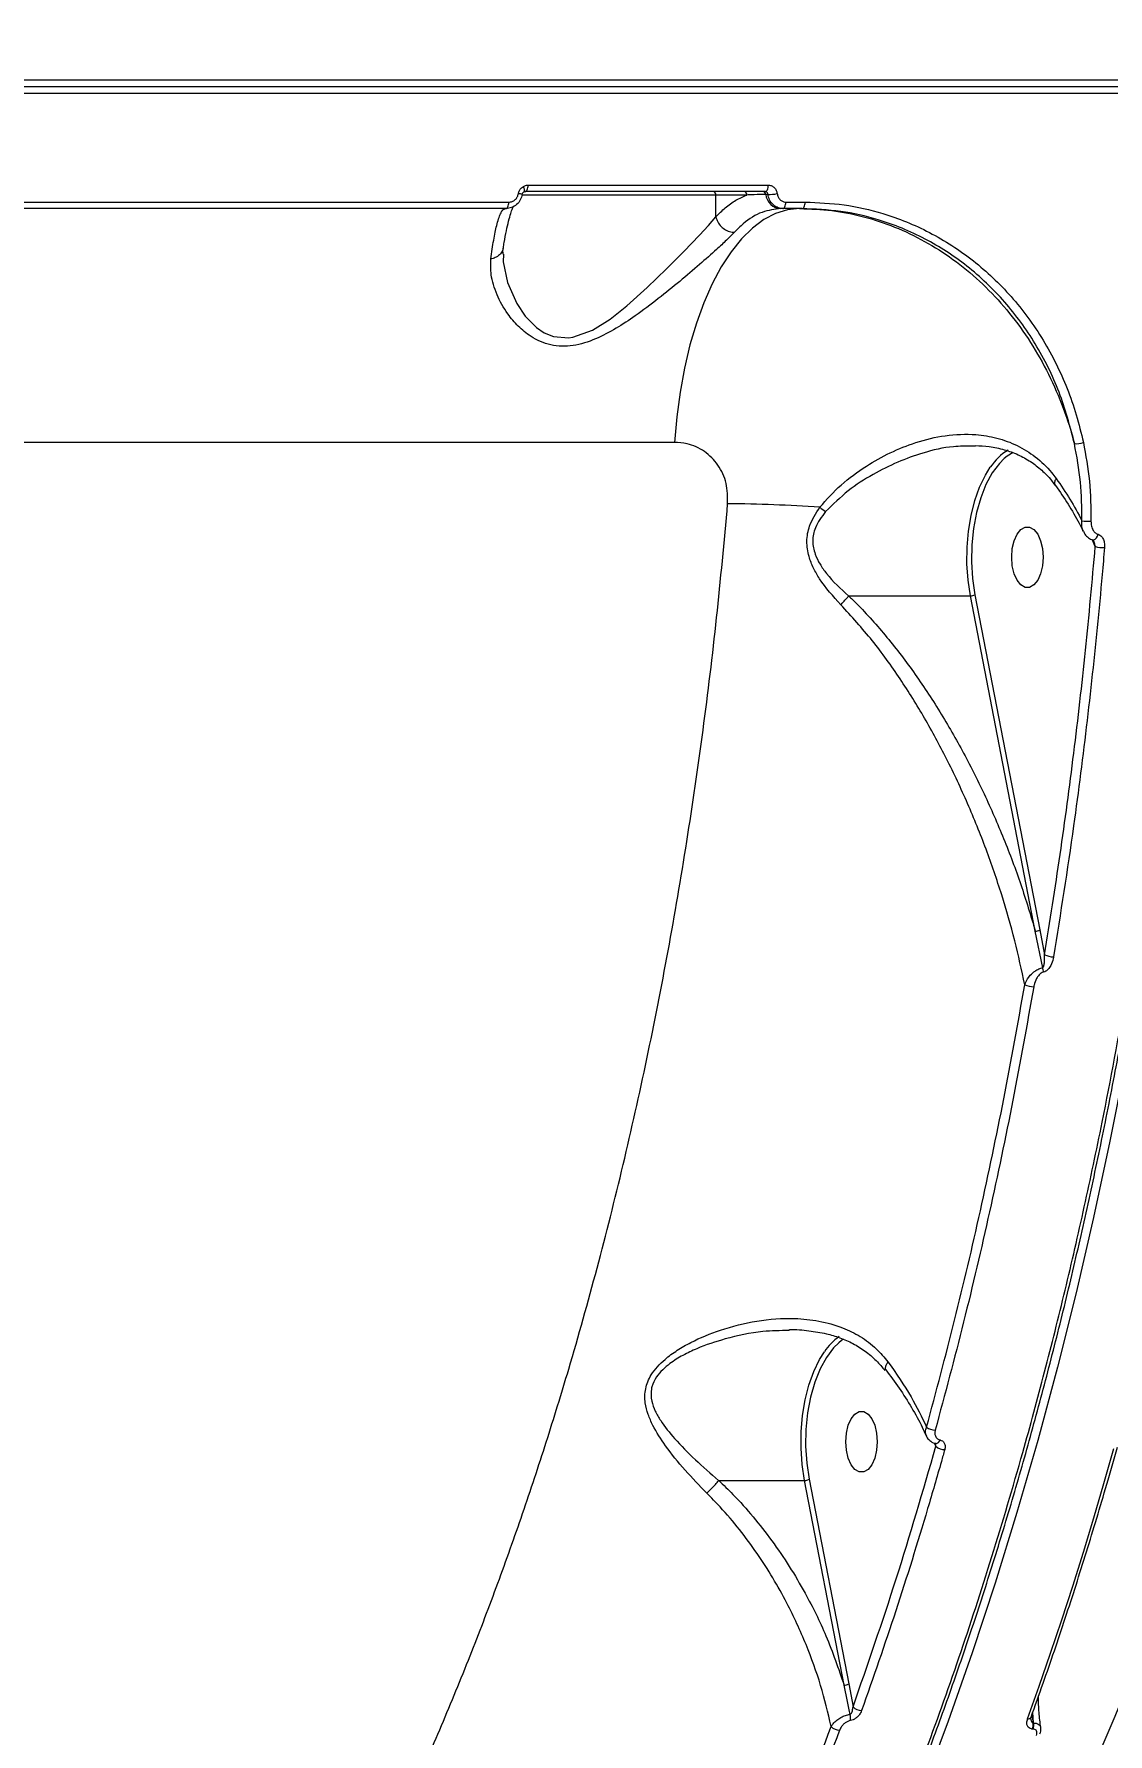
# Model space of a CAD drawing. Header units: millimetres. Extents: x -4688 to 6829, y -6350 to 4771.
# Drawn here: x 1402.5 to 1560.9, y 44.7 to 295.6 of the extents above; entities that cross this region are included whole.
import ezdxf

# ---------------------------------------------------------------- set-up
doc = ezdxf.new("R2010")
doc.units = ezdxf.units.MM
for name, color, linetype in [('DIKOM_ОБЪЕКТ', 7, 'Continuous'), ('DIKOM_РАЗМЕР_ЗОНА', 7, 'Continuous'), ('DIKOM_РАЗМЕР_ОБЪЕКТА', 7, 'Continuous')]:
    doc.layers.add(name, color=color, linetype=linetype)
doc.styles.add('style1', font='arial.ttf', dxfattribs={"width": 0.8})
doc.dimstyles.new('1-50', dxfattribs={"dimtxt": 300, "dimasz": 200, "dimexe": 100, "dimexo": 0, "dimgap": 100, "dimtad": 1, "dimtxsty": 'style1', "dimcen": 200, "dimclrd": 7, "dimclre": 7, "dimclrt": 7, "dimadec": 1, "dimazin": 2, "dimtfac": 1, "dimtmove": 0, "dimatfit": 2, "dimfxl": 0, "dimlwd": 25, "dimlwe": 18, "dimarcsym": 0})

# ---------------------------------------------------------------- blocks, each defined once
blk = doc.blocks.new('*D9')
at = {"layer": 'Defpoints', "color": 0, "transparency": 16777216}
for p in [(2285.35, 2926.08), (233.68, -3329.73), (5655.58, -3329.73)]:
    blk.add_point(p, dxfattribs=at)
at = {"layer": 'DIKOM_РАЗМЕР_ОБЪЕКТА', "color": 7, "lineweight": 18, "transparency": 16777216}
for p, q in [((2285.35, 2926.08), (5755.58, 2926.08)), ((233.68, -3329.73), (5755.58, -3329.73))]:
    blk.add_line(p, q, dxfattribs=at)
at = {"layer": 'DIKOM_РАЗМЕР_ОБЪЕКТА', "color": 7, "lineweight": 25, "transparency": 16777216}
blk.add_line((5655.58, 2726.08), (5655.58, -3129.73), dxfattribs=at)
at = {"layer": 'DIKOM_РАЗМЕР_ОБЪЕКТА', "color": 7, "transparency": 16777216}
for points in [[(5622.24, 2726.08), (5688.91, 2726.08), (5655.58, 2926.08)], [(5622.24, -3129.73), (5688.91, -3129.73), (5655.58, -3329.73)]]:
    blk.add_solid(points, dxfattribs=at)
at = {"layer": 'DIKOM_РАЗМЕР_ОБЪЕКТА', "color": 7, "transparency": 16777216, "insert": (5402.4, -130.27), "char_height": 300, "attachment_point": 5, "rotation": 90, "style": 'style1'}
blk.add_mtext('6250', dxfattribs=at)
blk = doc.blocks.new('*D10')
at = {"layer": 'Defpoints', "color": 0, "transparency": 16777216}
for p in [(2960.09, 4770.95), (741.18, -5330.34), (6729.08, -5330.34)]:
    blk.add_point(p, dxfattribs=at)
at = {"layer": 'DIKOM_РАЗМЕР_ЗОНА', "color": 7, "lineweight": 18, "transparency": 16777216}
for p, q in [((2960.09, 4770.95), (6829.08, 4770.95)), ((741.18, -5330.34), (6829.08, -5330.34))]:
    blk.add_line(p, q, dxfattribs=at)
at = {"layer": 'DIKOM_РАЗМЕР_ЗОНА', "color": 7, "lineweight": 25, "transparency": 16777216}
blk.add_line((6729.08, 4570.95), (6729.08, -5130.34), dxfattribs=at)
at = {"layer": 'DIKOM_РАЗМЕР_ЗОНА', "color": 7, "transparency": 16777216}
for points in [[(6695.74, 4570.95), (6762.41, 4570.95), (6729.08, 4770.95)], [(6695.74, -5130.34), (6762.41, -5130.34), (6729.08, -5330.34)]]:
    blk.add_solid(points, dxfattribs=at)
at = {"layer": 'DIKOM_РАЗМЕР_ЗОНА', "color": 7, "transparency": 16777216, "insert": (6475.9, -93.77), "char_height": 300, "attachment_point": 5, "rotation": 90, "style": 'style1'}
blk.add_mtext('10100', dxfattribs=at)
blk = doc.blocks.new('*D11')
at = {"layer": 'Defpoints', "color": 0, "transparency": 16777216}
for p in [(3703.08, 2652.76), (-3188.42, -47.63), (-3188.42, -4921.77)]:
    blk.add_point(p, dxfattribs=at)
at = {"layer": 'DIKOM_РАЗМЕР_ОБЪЕКТА', "color": 7, "lineweight": 18, "transparency": 16777216}
for p, q in [((3703.08, 2652.76), (3703.08, -5021.77)), ((-3188.42, -47.63), (-3188.42, -5021.77))]:
    blk.add_line(p, q, dxfattribs=at)
at = {"layer": 'DIKOM_РАЗМЕР_ОБЪЕКТА', "color": 7, "lineweight": 25, "transparency": 16777216}
blk.add_line((3503.08, -4921.77), (-2988.42, -4921.77), dxfattribs=at)
at = {"layer": 'DIKOM_РАЗМЕР_ОБЪЕКТА', "color": 7, "transparency": 16777216}
for points in [[(-2988.42, -4888.44), (-2988.42, -4955.11), (-3188.42, -4921.77)], [(3503.08, -4888.44), (3503.08, -4955.11), (3703.08, -4921.77)]]:
    blk.add_solid(points, dxfattribs=at)
at = {"layer": 'DIKOM_РАЗМЕР_ОБЪЕКТА', "color": 7, "transparency": 16777216, "insert": (4.08, -4668.6), "char_height": 300, "attachment_point": 5, "style": 'style1'}
blk.add_mtext('6900', dxfattribs=at)
blk = doc.blocks.new('*D12')
at = {"layer": 'Defpoints', "color": 0, "transparency": 16777216}
for p in [(4937.72, 2926.08), (-4688.42, -671.13), (4937.72, -6249.77)]:
    blk.add_point(p, dxfattribs=at)
at = {"layer": 'DIKOM_РАЗМЕР_ЗОНА', "color": 7, "lineweight": 18, "transparency": 16777216}
for p, q in [((4937.72, 2926.08), (4937.72, -6349.77)), ((-4688.42, -671.13), (-4688.42, -6349.77))]:
    blk.add_line(p, q, dxfattribs=at)
at = {"layer": 'DIKOM_РАЗМЕР_ЗОНА', "color": 7, "lineweight": 25, "transparency": 16777216}
blk.add_line((-4488.42, -6249.77), (4737.72, -6249.77), dxfattribs=at)
at = {"layer": 'DIKOM_РАЗМЕР_ЗОНА', "color": 7, "transparency": 16777216}
for points in [[(-4488.42, -6216.44), (-4488.42, -6283.11), (-4688.42, -6249.77)], [(4737.72, -6216.44), (4737.72, -6283.11), (4937.72, -6249.77)]]:
    blk.add_solid(points, dxfattribs=at)
at = {"layer": 'DIKOM_РАЗМЕР_ЗОНА', "color": 7, "transparency": 16777216, "insert": (124.65, -5996.6), "char_height": 300, "attachment_point": 5, "style": 'style1'}
blk.add_mtext('9650', dxfattribs=at)

msp = doc.modelspace()

# ---------------------------------------------------------------- linework, layer by layer
at = {"layer": 'DIKOM_ОБЪЕКТ', "color": 7, "linetype": 'Continuous', "lineweight": 15}
for p, q in [((967.578, 288.868), (1574.915, 288.868)), ((967.578, 287.865), (1574.401, 287.865)), ((1574.915, 286.863), (967.578, 286.863)), ((1503.117, 271.865), (1474.466, 271.865)), ((1474.539, 271.948), (1474.545, 271.951)), ((1510.39, 272.365), (1474.979, 272.365)), ((1475.411, 273.331), (1510.851, 273.331)), ((1507.688, 271.865), (1503.117, 271.865)), ((1503.117, 268.669), (1503.117, 271.865)), ((1510.789, 271.948), (1510.461, 271.948)), ((1472.138, 269.865), (1370.758, 269.865)), ((1371.104, 270.825), (1472.567, 270.825)), ((1512.975, 269.865), (1512.697, 269.865)), ((1515.808, 269.865), (1512.975, 269.865)), ((1513.439, 270.825), (1516.273, 270.825)), ((1497.005, 235.363), (1018.347, 235.363)), ((1541.394, 234.823), (1540.981, 234.811)), ((1559.077, 219.99), (1558.675, 220.927)), ((1522.703, 212.698), (1540.655, 212.698)), ((1550.222, 163.225), (1540.655, 212.698)), ((1541.325, 212.874), (1550.891, 163.401)), ((1551.311, 157.822), (1550.222, 163.225)), ((1550.891, 163.401), (1551.59, 159.742)), ((1535.566, 87.192), (1535.36, 87.67)), ((1503.531, 82.158), (1516.184, 82.158)), ((1522.027, 51.939), (1516.184, 82.158)), ((1516.854, 82.331), (1522.697, 52.115)), ((1522.697, 52.115), (1523.335, 48.755)), ((1549.979, 46.358), (1549.859, 47.923)), ((1549.696, 47.464), (1549.89, 46.358)), ((1549.912, 45.458), (1549.823, 45.458)), ((1549.89, 46.358), (1549.979, 46.358))]:
    msp.add_line(p, q, dxfattribs=at)
at = {"layer": 'DIKOM_ОБЪЕКТ', "color": 7, "linetype": 'Continuous', "lineweight": 15, "flags": 128}
for points in [[(1576.631, 286.863), (1576.524, 274.675), (1576.236, 262.499), (1575.766, 250.344), (1575.115, 238.221), (1574.282, 226.14), (1573.27, 214.11), (1572.078, 202.143), (1570.707, 190.248), (1569.16, 178.435), (1567.436, 166.714), (1565.538, 155.096), (1563.468, 143.589), (1561.226, 132.204), (1558.815, 120.949), (1556.237, 109.836), (1553.493, 98.872), (1550.587, 88.067), (1547.521, 77.431), (1544.297, 66.972), (1540.918, 56.699), (1537.387, 46.621), (1533.707, 36.746)], [(1474.769, 272.305), (1474.822, 272.341), (1474.859, 272.402), (1474.879, 272.487), (1474.883, 272.592), (1474.868, 272.715), (1474.837, 272.851), (1474.79, 272.998), (1474.728, 273.15)], [(1474.979, 272.365), (1475.061, 272.384), (1475.141, 272.438), (1475.214, 272.527), (1475.279, 272.646), (1475.333, 272.792), (1475.374, 272.959), (1475.4, 273.14), (1475.411, 273.331)], [(1510.39, 272.365), (1510.478, 272.384), (1510.563, 272.438), (1510.641, 272.527), (1510.71, 272.646), (1510.768, 272.792), (1510.811, 272.959), (1510.839, 273.14), (1510.851, 273.331)], [(1471.764, 263.141), (1471.752, 262), (1472.391, 258.959), (1473.755, 255.838), (1475.001, 253.986), (1476.649, 252.316), (1477.805, 251.546), (1479.171, 250.996), (1481.358, 250.811), (1481.999, 250.898), (1484.903, 251.942), (1487.5, 253.561), (1490, 255.526), (1492.983, 258.199), (1495.833, 260.957), (1498.368, 263.519), (1500.706, 265.965), (1502.001, 267.376), (1503.117, 268.662), (1503.117, 268.663), (1503.117, 268.663)], [(1472.138, 269.865), (1472.219, 269.883), (1472.298, 269.937), (1472.371, 270.025), (1472.435, 270.144), (1472.489, 270.289), (1472.53, 270.455), (1472.556, 270.635), (1472.567, 270.825)], [(1515.467, 269.865), (1513.689, 269.683), (1511.928, 269.137), (1510.198, 268.234), (1508.517, 266.98), (1506.899, 265.388), (1505.359, 263.473), (1503.912, 261.25), (1502.57, 258.742), (1501.345, 255.97), (1500.249, 252.96), (1499.292, 249.74), (1498.482, 246.338), (1497.828, 242.786), (1497.334, 239.117), (1497.005, 235.363)], [(1512.975, 269.865), (1513.063, 269.883), (1513.148, 269.937), (1513.227, 270.025), (1513.296, 270.144), (1513.354, 270.289), (1513.398, 270.455), (1513.427, 270.635), (1513.439, 270.825)], [(1515.808, 269.865), (1515.896, 269.883), (1515.982, 269.937), (1516.061, 270.025), (1516.13, 270.144), (1516.188, 270.289), (1516.232, 270.455), (1516.261, 270.635), (1516.273, 270.825)], [(1546.978, 233.888), (1546.092, 233.335), (1545.652, 232.976)], [(1540.655, 212.698), (1540.31, 215.034), (1540.145, 217.443), (1540.164, 219.873), (1540.367, 222.271), (1540.749, 224.585), (1541.302, 226.765), (1542.013, 228.764), (1542.869, 230.538), (1543.585, 231.686)], [(1545.652, 232.976), (1544.937, 232.262), (1543.881, 230.855), (1542.95, 229.148), (1542.166, 227.18), (1541.549, 225.001), (1541.113, 222.663), (1540.87, 220.221), (1540.824, 217.736), (1540.976, 215.267), (1541.325, 212.874)], [(1603.28, 226.018), (1602.218, 214.55), (1600.976, 203.15), (1599.556, 191.83), (1597.959, 180.598), (1596.187, 169.467), (1594.24, 158.445), (1592.121, 147.544), (1589.832, 136.774), (1587.374, 126.144), (1584.751, 115.664), (1581.965, 105.345), (1579.017, 95.196), (1575.912, 85.226), (1572.651, 75.444), (1569.239, 65.86), (1565.677, 56.482), (1561.97, 47.32), (1558.12, 38.382)], [(1551.375, 218.406), (1551.281, 217.138), (1551.007, 215.973), (1550.575, 215.005), (1550.02, 214.313), (1549.387, 213.952), (1548.727, 213.952), (1548.094, 214.313), (1547.539, 215.005), (1547.107, 215.973), (1546.833, 217.138), (1546.739, 218.406), (1546.833, 219.674), (1547.107, 220.839), (1547.539, 221.807), (1548.094, 222.499), (1548.727, 222.86), (1549.387, 222.86), (1550.02, 222.499), (1550.575, 221.807), (1551.007, 220.839), (1551.281, 219.674), (1551.375, 218.406)], [(1521.938, 103.016), (1521.621, 102.793), (1521.227, 102.475)], [(1516.184, 82.158), (1515.839, 84.493), (1515.674, 86.902), (1515.693, 89.332), (1515.896, 91.73), (1516.278, 94.044), (1516.831, 96.224), (1517.542, 98.223), (1518.398, 99.997), (1519.114, 101.145)], [(1521.227, 102.475), (1520.465, 101.721), (1519.409, 100.314), (1518.478, 98.606), (1517.695, 96.638), (1517.078, 94.459), (1516.642, 92.12), (1516.398, 89.678), (1516.353, 87.193), (1516.506, 84.724), (1516.854, 82.331)], [(1526.904, 87.865), (1526.81, 86.597), (1526.536, 85.432), (1526.104, 84.464), (1525.549, 83.772), (1524.916, 83.411), (1524.256, 83.411), (1523.623, 83.772), (1523.068, 84.464), (1522.636, 85.432), (1522.362, 86.597), (1522.268, 87.865), (1522.362, 89.133), (1522.636, 90.298), (1523.068, 91.266), (1523.623, 91.958), (1524.256, 92.319), (1524.916, 92.319), (1525.549, 91.958), (1526.104, 91.266), (1526.536, 90.298), (1526.81, 89.133), (1526.904, 87.865)], [(1549.089, 46.98), (1550.804, 51.808), (1552.485, 56.683), (1554.13, 61.603), (1555.74, 66.566), (1557.313, 71.573), (1558.851, 76.622), (1560.352, 81.713), (1561.817, 86.843)]]:
    msp.add_lwpolyline(points, dxfattribs=at)
at = {"layer": 'DIKOM_ОБЪЕКТ', "color": 7, "linetype": 'Continuous', "lineweight": 15}
for centre, radius, start, end in [((1473.66, 269.346), 2.752, 71.24782, 83.13614), ((1502.639, 271.887), 0.478, 357.34307, 87.06688), ((1507.21, 271.887), 0.478, 357.34107, 87.06784), ((1509.995, 271.896), 0.469, 6.36699, 87.6689), ((1512.792, 272.209), 2.345, 186.36699, 267.6689), ((1510.887, 278.111), 6.163, 269.08894, 281.78271), ((1550.608, 227.048), 8.417, 121.52483, 146.55985), ((1556.258, 238.132), 2.964, 264.93823, 290.78135), ((1502.241, -19.528), 245.853, 86.22184, 89.39267), ((1547.688, 263.481), 47.707, 232.18926, 233.48158), ((1558.019, 228.319), 4.608, 258.52838, 275.21319), ((1558.503, 221.897), 0.98, 288.95789, 354.00953), ((1560.397, 225.28), 5.453, 255.99402, 270.37271), ((1540.669, 214.009), 1.311, 269.39108, 300.01897), ((1550.235, 164.536), 1.311, 269.39037, 300.01936), ((1552.904, 162.409), 2.973, 243.78259, 270.46258), ((1549.24, 157.124), 2.185, 1.12945, 18.60877), ((1549.977, 157.965), 2.951, 243.8243, 270.19823), ((1526.711, 95.982), 9.185, 126.12371, 145.80024), ((1535.475, 91.644), 2.063, 231.38975, 269.75663), ((1535.508, 88.316), 0.691, 272.1153, 344.41928), ((1536.864, 88.712), 2, 229.50893, 270.03763), ((1516.198, 83.487), 1.33, 269.38499, 299.55553), ((1522.041, 53.25), 1.311, 269.39037, 300.01936), ((1524.621, 49.917), 1.733, 222.11621, 269.52682), ((1521.387, 47.036), 1.743, 223.14633, 269.17118), ((1520.847, 47.053), 2.138, 350.79916, 15.55877), ((1549.169, 47.494), 0.52, 261.12443, 327.47429), ((1548.109, 46.038), 1.809, 341.31037, 10.17745), ((1548.198, 46.038), 1.809, 341.31037, 10.17745)]:
    msp.add_arc(centre, radius, start, end, dxfattribs=at)
for points, knots in [([(1574.915, 288.868), (1574.886, 293.446), (1574.81, 305.662), (1574.147, 325.509), (1572.825, 347.473), (1570.982, 368.467), (1568.785, 387.782), (1566.217, 406.249), (1563.362, 423.697), (1559.856, 442.29), (1555.584, 461.92), (1550.585, 481.791), (1545.269, 500.418), (1539.903, 517.232), (1534.331, 533.008), (1528.663, 547.638), (1522.184, 562.929), (1514.807, 578.707), (1506.702, 594.245), (1498.51, 608.405), (1490.58, 620.822), (1482.633, 632.129), (1474.79, 642.29), (1466.191, 652.413), (1456.796, 662.315), (1446.888, 671.482), (1437.135, 679.37), (1427.915, 685.876), (1418.861, 691.335), (1412.051, 694.992), (1408.127, 696.655), (1407.183, 697.055)], [0, 0, 0, 0, 0.0243729, 0.065033, 0.1058148, 0.1420468, 0.1783649, 0.2110754, 0.243849, 0.2757945, 0.3164546, 0.3572364, 0.3934685, 0.4297866, 0.462497, 0.4952707, 0.5272162, 0.5678763, 0.6086581, 0.6448902, 0.6812082, 0.7139187, 0.7466924, 0.7786379, 0.8178327, 0.8571364, 0.8920338, 0.927008, 0.9584854, 0.9900192, 1, 1, 1, 1]), ([(1500.839, 604.157), (1502.684, 601.073), (1507.594, 592.86), (1515.053, 578.447), (1523.228, 561.083), (1530.854, 542.792), (1537.954, 523.677), (1544.503, 503.789), (1550.473, 483.228), (1555.837, 462.086), (1560.271, 441.792), (1563.892, 422.497), (1566.832, 404.316), (1569.344, 385.895), (1571.447, 367.061), (1573.117, 347.835), (1574.325, 328.251), (1575.095, 308.578), (1575.203, 295.434), (1575.258, 288.865)], [0, 0, 0, 0, 0.039643, 0.1055446, 0.1712391, 0.2369336, 0.3028351, 0.3688421, 0.4348492, 0.5007507, 0.5664452, 0.6196767, 0.6729632, 0.7262497, 0.7794812, 0.8345803, 0.8897406, 0.9449008, 1, 1, 1, 1]), ([(1406.674, -121.602), (1406.927, -121.5), (1410.123, -120.206), (1416.19, -117.054), (1425.24, -111.87), (1434.553, -105.558), (1443.761, -98.373), (1452.48, -90.66), (1460.033, -83.21), (1467.365, -75.293), (1474.48, -66.93), (1481.987, -57.257), (1489.317, -46.931), (1496.447, -35.973), (1503.371, -24.376), (1510.071, -12.157), (1516.53, 0.671), (1522.654, 13.923), (1528.433, 27.544), (1533.868, 41.497), (1539.024, 55.951), (1543.884, 70.874), (1548.064, 84.993), (1551.629, 98.142), (1554.657, 110.232), (1557.488, 122.522), (1560.559, 137.088), (1563.724, 154.008), (1566.811, 173.377), (1569.422, 193.075), (1571.545, 213.074), (1573.157, 233.134), (1574.253, 253.173), (1574.817, 271.041), (1574.886, 282.285), (1574.915, 286.863)], [0, 0, 0, 0, 0.002674, 0.0336807, 0.0647414, 0.1000294, 0.1353971, 0.1670974, 0.1988555, 0.2227766, 0.2536396, 0.2846463, 0.3157069, 0.3470465, 0.3784418, 0.4100276, 0.441856, 0.4737428, 0.5046057, 0.5356123, 0.566673, 0.5980125, 0.6294078, 0.6531848, 0.6769619, 0.7008368, 0.7247118, 0.7605838, 0.7964558, 0.8324116, 0.8686227, 0.9049201, 0.940256, 0.9756719, 1, 1, 1, 1]), ([(1406.965, -121.551), (1407.369, -121.381), (1409.718, -120.393), (1413.968, -118.29), (1419.702, -115.23), (1425.37, -111.85), (1430.977, -108.181), (1436.525, -104.215), (1442.015, -99.953), (1447.449, -95.394), (1452.827, -90.535), (1458.152, -85.376), (1463.425, -79.913), (1468.636, -74.156), (1473.764, -68.13), (1478.789, -61.854), (1483.701, -55.344), (1488.501, -48.598), (1493.193, -41.613), (1497.777, -34.389), (1502.256, -26.922), (1506.63, -19.213), (1510.9, -11.257), (1515.069, -3.054), (1519.137, 5.402), (1523.099, 14.102), (1526.943, 23.013), (1530.651, 32.103), (1534.215, 41.347), (1537.632, 50.741), (1540.906, 60.289), (1544.038, 69.994), (1547.029, 79.858), (1549.88, 89.885), (1552.592, 100.076), (1555.165, 110.436), (1557.6, 120.967), (1559.896, 131.668), (1562.047, 142.509), (1564.043, 153.444), (1565.877, 164.438), (1567.548, 175.478), (1569.056, 186.569), (1570.404, 197.717), (1571.591, 208.924), (1572.619, 220.194), (1573.487, 231.529), (1574.195, 242.932), (1574.746, 254.409), (1575.131, 265.96), (1575.359, 276.787), (1575.38, 283.764), (1575.39, 286.864)], [0, 0, 0, 0, 0.0042449, 0.0246877, 0.0450503, 0.0653556, 0.0856268, 0.1058867, 0.1261566, 0.1464529, 0.1667981, 0.1872147, 0.2077253, 0.2283458, 0.2489713, 0.2694856, 0.2899078, 0.3102607, 0.3305674, 0.3508508, 0.3711338, 0.3914346, 0.4117734, 0.4321732, 0.452657, 0.4732477, 0.4938795, 0.5144259, 0.5348715, 0.5552397, 0.5755536, 0.5958365, 0.6161116, 0.6363993, 0.6567178, 0.6770901, 0.6975392, 0.7180884, 0.7387175, 0.7593013, 0.7797703, 0.8001549, 0.8204783, 0.8407639, 0.8610347, 0.8813137, 0.9016165, 0.9219664, 0.9423865, 0.9628997, 0.9835157, 1, 1, 1, 1]), ([(1474.539, 271.948), (1474.464, 271.671), (1474.313, 271.107), (1473.744, 270.426), (1472.994, 269.955), (1472.422, 269.895), (1472.138, 269.865)], [0, 0, 0, 0, 0.2425111, 0.4917014, 0.7472718, 1, 1, 1, 1]), ([(1472.567, 270.825), (1472.735, 270.842), (1473.071, 270.878), (1473.515, 271.159), (1473.854, 271.569), (1473.945, 271.91), (1473.989, 272.078)], [0, 0, 0, 0, 0.2566213, 0.5136595, 0.7612227, 1, 1, 1, 1]), ([(1473.989, 272.078), (1474.031, 272.235), (1474.113, 272.549), (1474.388, 272.921), (1474.621, 273.078), (1474.728, 273.15)], [0, 0, 0, 0, 0.35095867, 0.70139132, 1, 1, 1, 1]), ([(1474.548, 271.951), (1474.552, 271.973), (1474.562, 272.041), (1474.611, 272.144), (1474.692, 272.25), (1474.759, 272.302), (1474.795, 272.318), (1474.795, 272.318)], [0, 0, 0, 0, 0.1198901, 0.3576463, 0.6334518, 0.9996389, 1, 1, 1, 1]), ([(1474.728, 273.15), (1474.79, 273.182), (1475.005, 273.293), (1475.242, 273.315), (1475.411, 273.331)], [0, 0, 0, 0, 0.2879213, 1, 1, 1, 1]), ([(1474.979, 272.365), (1474.928, 272.36), (1474.857, 272.354), (1474.788, 272.316), (1474.769, 272.305)], [0, 0, 0, 0, 0.7208514, 1, 1, 1, 1]), ([(1503.117, 268.669), (1503.572, 269.119), (1504.532, 270.069), (1506.062, 271.159), (1507.144, 271.629), (1507.688, 271.865)], [0, 0, 0, 0, 0.30935282, 0.65321377, 1, 1, 1, 1]), ([(1510.461, 271.948), (1510.321, 271.948), (1509.617, 271.946), (1508.679, 271.92), (1507.901, 271.877), (1507.688, 271.865)], [0, 0, 0, 0, 0.1536563, 0.7683028, 1, 1, 1, 1]), ([(1510.789, 271.948), (1510.779, 272.003), (1510.759, 272.112), (1510.672, 272.246), (1510.554, 272.336), (1510.452, 272.364), (1510.397, 272.365), (1510.39, 272.365)], [0, 0, 0, 0, 0.2402545, 0.481153, 0.7222791, 0.9628586, 1, 1, 1, 1]), ([(1512.975, 269.865), (1512.937, 269.866), (1512.647, 269.871), (1512.108, 270.009), (1511.467, 270.463), (1510.981, 271.13), (1510.853, 271.676), (1510.789, 271.948)], [0, 0, 0, 0, 0.03723641, 0.27810556, 0.51886153, 0.75939025, 1, 1, 1, 1]), ([(1510.851, 273.331), (1510.874, 273.33), (1511.047, 273.327), (1511.367, 273.244), (1511.748, 272.971), (1512.035, 272.57), (1512.109, 272.242), (1512.146, 272.078)], [0, 0, 0, 0, 0.0372318, 0.2778758, 0.5185808, 0.7592337, 1, 1, 1, 1]), ([(1512.146, 272.078), (1512.183, 271.913), (1512.257, 271.585), (1512.543, 271.184), (1512.923, 270.911), (1513.243, 270.828), (1513.416, 270.825), (1513.439, 270.825)], [0, 0, 0, 0, 0.2407363, 0.4813566, 0.7220917, 0.9627992, 1, 1, 1, 1]), ([(1469.924, 262.438), (1470.059, 263.403), (1470.332, 265.349), (1470.805, 267.607), (1471.264, 269.022), (1471.695, 269.749), (1471.94, 269.826), (1472.064, 269.865)], [0, 0, 0, 0, 0.2106475, 0.4247497, 0.6762129, 0.837399, 1, 1, 1, 1]), ([(1471.762, 264.054), (1471.803, 264.321), (1471.947, 265.268), (1472.207, 266.614), (1472.535, 268.073), (1472.84, 269.145), (1473.093, 269.848), (1473.199, 270.066), (1473.243, 270.154)], [0, 0, 0, 0, 0.0821008, 0.2901259, 0.4974179, 0.7020395, 0.8789726, 1, 1, 1, 1]), ([(1503.117, 268.663), (1503.117, 268.664), (1503.117, 268.666), (1503.117, 268.668), (1503.117, 268.669)], [0, 0, 0, 0, 0.8025649, 1, 1, 1, 1]), ([(1503.117, 268.663), (1503.191, 268.406), (1503.339, 267.893), (1503.859, 267.21), (1504.533, 266.691), (1505.191, 266.441), (1505.634, 266.383), (1505.813, 266.383), (1505.855, 266.383)], [0, 0, 0, 0, 0.2123422, 0.4246843, 0.6370268, 0.84937, 0.965475, 1, 1, 1, 1]), ([(1512.697, 269.865), (1511.767, 269.756), (1509.881, 269.534), (1507.59, 268.105), (1506.281, 266.806), (1505.855, 266.383)], [0, 0, 0, 0, 0.3958736, 0.80322, 1, 1, 1, 1]), ([(1515.467, 269.865), (1517.05, 269.806), (1520.217, 269.688), (1524.915, 268.747), (1529.51, 267.234), (1533.938, 265.121), (1538.145, 262.447), (1542.064, 259.216), (1545.652, 255.483), (1548.86, 251.293), (1551.628, 246.684), (1553.929, 241.725), (1555.285, 237.82), (1555.882, 235.605), (1555.996, 235.18)], [0, 0, 0, 0, 0.0874426, 0.1748852, 0.2633131, 0.3520184, 0.4404463, 0.5297495, 0.6193385, 0.7086419, 0.7985505, 0.8887507, 0.9786595, 1, 1, 1, 1]), ([(1555.996, 235.18), (1555.331, 237.745), (1554.325, 241.625), (1552.167, 246.45), (1549.662, 251.042), (1546.598, 255.225), (1543.073, 258.9), (1539.262, 262.203), (1535.062, 264.929), (1530.585, 267.02), (1526.454, 268.478), (1521.523, 269.624), (1517.723, 269.784), (1515.808, 269.865)], [0, 0, 0, 0, 0.130741, 0.1978155, 0.2653844, 0.3961147, 0.4632011, 0.5307838, 0.6611978, 0.7281017, 0.7954933, 0.8968894, 1, 1, 1, 1]), ([(1516.273, 270.825), (1518.195, 270.744), (1522.072, 270.583), (1527.062, 269.427), (1531.243, 267.956), (1534.658, 266.377), (1537.966, 264.453), (1541.095, 262.214), (1544.009, 259.693), (1546.705, 256.903), (1549.192, 253.819), (1551.41, 250.501), (1553.337, 246.996), (1554.969, 243.315), (1556.338, 239.438), (1556.985, 236.723), (1557.309, 235.361)], [0, 0, 0, 0, 0.1013046, 0.2043245, 0.2693234, 0.3347703, 0.4016321, 0.4689837, 0.5341683, 0.5998078, 0.6668825, 0.7344532, 0.7996653, 0.8653309, 0.9324208, 1, 1, 1, 1]), ([(1505.855, 266.383), (1505.477, 265.999), (1504.715, 265.224), (1503.003, 263.637), (1500.718, 261.612), (1497.813, 259.139), (1494.629, 256.55), (1491.483, 254.177), (1488.392, 252.136), (1485.341, 250.513), (1482.586, 249.649), (1480.362, 249.506), (1478.736, 249.708), (1477.204, 250.213), (1475.545, 251.115), (1473.892, 252.489), (1472.141, 254.58), (1470.707, 257.178), (1469.845, 259.972), (1469.9, 261.67), (1469.924, 262.438)], [0, 0, 0, 0, 0.0446305, 0.0901844, 0.1578887, 0.2276906, 0.2976102, 0.3691165, 0.424259, 0.4808154, 0.5408157, 0.5708599, 0.6019605, 0.6340833, 0.6670382, 0.7192629, 0.7727753, 0.8517178, 0.932987, 1, 1, 1, 1]), ([(1471.721, 264.059), (1471.713, 263.966), (1471.686, 263.641), (1471.348, 263.15), (1470.779, 262.694), (1470.255, 262.5), (1469.97, 262.446), (1469.924, 262.438)], [0, 0, 0, 0, 0.1161891, 0.4049096, 0.6936306, 0.9507894, 1, 1, 1, 1]), ([(1471.724, 263.14), (1471.709, 263.441), (1471.692, 263.782), (1471.765, 264.06), (1471.773, 264.092)], [0, 0, 0, 0, 0.883259, 1, 1, 1, 1]), ([(1518.441, 225.79), (1519.448, 226.924), (1521.498, 229.233), (1525.12, 231.831), (1528.837, 233.917), (1532.749, 235.491), (1537.004, 236.502), (1541.047, 236.661), (1544.605, 236.082), (1547.579, 234.993), (1550.316, 233.286), (1552.165, 231.521), (1553.071, 230.324), (1553.291, 230.034)], [0, 0, 0, 0, 0.10532544, 0.2145479, 0.31028744, 0.40806104, 0.51959179, 0.63527701, 0.71806629, 0.80316359, 0.88624334, 0.97240487, 1, 1, 1, 1]), ([(1504.847, 226.311), (1504.837, 227.332), (1504.817, 229.39), (1503.532, 232.12), (1501.502, 234.151), (1499.193, 235.211), (1497.63, 235.32), (1497.005, 235.363)], [0, 0, 0, 0, 0.20990717, 0.42289475, 0.63826449, 0.85535394, 1, 1, 1, 1]), ([(1540.981, 234.811), (1540.037, 234.812), (1537.6, 234.815), (1533.862, 233.925), (1529.886, 232.502), (1526.183, 230.633), (1522.499, 228.298), (1520.375, 226.202), (1519.299, 225.14)], [0, 0, 0, 0, 0.1225335, 0.3161731, 0.4778717, 0.6426208, 0.8188824, 1, 1, 1, 1]), ([(1541.38, 234.881), (1542.066, 234.852), (1543.521, 234.79), (1545.632, 234.334), (1547.68, 233.596), (1549.533, 232.58), (1551.175, 231.294), (1552.371, 230.114), (1552.94, 229.286), (1553.103, 229.05)], [0, 0, 0, 0, 0.1487329, 0.3160174, 0.4789153, 0.6371455, 0.7901162, 0.9401392, 1, 1, 1, 1]), ([(1557.102, 223.803), (1557.077, 225.715), (1557.026, 229.566), (1556.341, 233.3), (1555.996, 235.18)], [0, 0, 0, 0, 0.4964828, 1, 1, 1, 1]), ([(1557.309, 235.361), (1557.657, 233.466), (1558.358, 229.649), (1558.411, 225.712), (1558.437, 223.73)], [0, 0, 0, 0, 0.4964917, 1, 1, 1, 1]), ([(1553.291, 230.034), (1553.274, 230.006), (1553.207, 229.894), (1553.078, 229.62), (1553.004, 229.292), (1553.117, 229.148), (1553.162, 229.091)], [0, 0, 0, 0, 0.0693496, 0.2759502, 0.7123744, 1, 1, 1, 1]), ([(1553.127, 229.079), (1553.145, 229.056), (1553.864, 228.126), (1555.062, 226.237), (1556.432, 223.974), (1557.064, 222.636), (1557.253, 222.239)], [0, 0, 0, 0, 0.0107297, 0.418916, 0.827097, 1, 1, 1, 1]), ([(1553.291, 230.034), (1553.997, 229.012), (1555.416, 226.96), (1556.539, 224.858), (1557.102, 223.803)], [0, 0, 0, 0, 0.4978686, 1, 1, 1, 1]), ([(1308.553, -94.039), (1311.078, -94.028), (1316.389, -94.005), (1324.472, -93.03), (1332.806, -91.447), (1341.118, -89.162), (1349.408, -86.2), (1357.652, -82.552), (1365.844, -78.215), (1373.954, -73.194), (1381.472, -67.844), (1388.398, -62.314), (1394.689, -56.786), (1400.821, -50.893), (1406.797, -44.649), (1412.667, -38.004), (1418.331, -31.077), (1423.78, -23.906), (1429.023, -16.511), (1434.144, -8.776), (1439.248, -0.532), (1444.311, 8.23), (1449.273, 17.441), (1454.023, 26.894), (1458.568, 36.579), (1462.945, 46.575), (1467.08, 56.705), (1470.972, 66.928), (1474.633, 77.232), (1478.122, 87.777), (1481.823, 99.819), (1485.649, 113.437), (1489.495, 128.716), (1492.993, 144.342), (1496.126, 160.26), (1498.891, 176.439), (1501.273, 192.848), (1503.306, 209.473), (1504.333, 220.694), (1504.847, 226.311)], [0, 0, 0, 0, 0.026935, 0.0566634, 0.0864437, 0.1163874, 0.1463841, 0.1765925, 0.2068555, 0.2372861, 0.2677726, 0.29267, 0.317598, 0.3418501, 0.3661022, 0.3904683, 0.4148345, 0.43803, 0.4612254, 0.4845208, 0.5078162, 0.5326544, 0.5575231, 0.5817173, 0.6059116, 0.6302195, 0.6545275, 0.6776674, 0.7008072, 0.7240466, 0.7472859, 0.7787273, 0.8102329, 0.841801, 0.8734341, 0.9049789, 0.9365886, 0.9682615, 1, 1, 1, 1]), ([(1521.525, 211.397), (1520.416, 212.626), (1518.895, 214.31), (1517.473, 216.792), (1516.736, 218.627), (1516.416, 220.758), (1516.867, 223.35), (1517.865, 224.896), (1518.441, 225.79)], [0, 0, 0, 0, 0.3030727, 0.4152375, 0.5295143, 0.6687564, 0.8085424, 1, 1, 1, 1]), ([(1519.299, 225.14), (1518.717, 224.381), (1517.725, 223.085), (1517.275, 220.791), (1517.655, 218.939), (1518.443, 217.36), (1519.976, 215.199), (1521.511, 213.717), (1522.693, 212.696), (1522.694, 212.695)], [0, 0, 0, 0, 0.1886176, 0.3216714, 0.4555546, 0.5677459, 0.6831231, 0.9996832, 1, 1, 1, 1]), ([(1557.317, 222.267), (1557.229, 222.455), (1557.015, 222.908), (1557.07, 223.473), (1557.102, 223.803)], [0, 0, 0, 0, 0.4159612, 1, 1, 1, 1]), ([(1558.437, 223.73), (1558.451, 223.481), (1558.477, 222.988), (1558.721, 222.388), (1559.061, 221.958), (1559.342, 221.848), (1559.477, 221.795)], [0, 0, 0, 0, 0.2974636, 0.5890265, 0.8028446, 1, 1, 1, 1]), ([(1557.317, 222.247), (1557.383, 222.101), (1557.553, 221.72), (1558.038, 221.284), (1558.491, 220.998), (1558.745, 220.985), (1558.758, 220.985)], [0, 0, 0, 0, 0.2380876, 0.620261, 0.9793648, 1, 1, 1, 1]), ([(1558.732, 220.987), (1558.73, 220.987), (1558.716, 220.992), (1558.754, 220.967), (1558.803, 220.898), (1558.83, 220.829), (1558.84, 220.803)], [0, 0, 0, 0, 0.0715516, 0.4239194, 0.78391, 1, 1, 1, 1]), ([(1559.077, 219.99), (1559.045, 220.158), (1558.991, 220.433), (1558.881, 220.698), (1558.838, 220.802)], [0, 0, 0, 0, 0.6096693, 1, 1, 1, 1]), ([(1559.477, 221.795), (1559.511, 221.786), (1559.664, 221.744), (1559.934, 221.572), (1560.235, 221.168), (1560.442, 220.562), (1560.436, 220.079), (1560.432, 219.828)], [0, 0, 0, 0, 0.0490732, 0.2179129, 0.4266715, 0.7022436, 1, 1, 1, 1]), ([(1551.59, 159.742), (1552.375, 164.663), (1553.946, 174.513), (1555.942, 189.515), (1557.695, 204.667), (1558.616, 214.88), (1559.077, 219.99)], [0, 0, 0, 0, 0.2491442, 0.4986282, 0.7491414, 1, 1, 1, 1]), ([(1560.432, 219.828), (1560.376, 219.17), (1560.096, 215.881), (1559.308, 207.349), (1557.901, 194.286), (1555.76, 177.391), (1553.941, 165.859), (1552.928, 159.436)], [0, 0, 0, 0, 0.0321659, 0.1608352, 0.4182088, 0.675957, 1, 1, 1, 1]), ([(1521.525, 211.397), (1521.555, 211.427), (1521.768, 211.643), (1522.201, 212.101), (1522.521, 212.487), (1522.694, 212.695)], [0, 0, 0, 0, 0.0699771, 0.4978497, 1, 1, 1, 1]), ([(1548.675, 155.316), (1548.206, 157.485), (1547.245, 161.924), (1545.319, 168.605), (1543.008, 175.361), (1540.3, 182.072), (1537.275, 188.526), (1533.955, 194.681), (1530.317, 200.524), (1526.257, 206.215), (1523.109, 209.663), (1521.525, 211.397)], [0, 0, 0, 0, 0.1079577, 0.221041, 0.3345734, 0.4495257, 0.5649892, 0.6717717, 0.7791328, 0.888928, 1, 1, 1, 1]), ([(1522.694, 212.695), (1522.695, 212.696), (1522.697, 212.698), (1522.7, 212.698), (1522.702, 212.698), (1522.703, 212.698)], [0, 0, 0, 0, 0.3464404, 0.8179132, 1, 1, 1, 1]), ([(1522.703, 212.698), (1522.881, 212.526), (1524.666, 210.802), (1527.889, 207.275), (1532.099, 201.83), (1535.968, 196.012), (1539.523, 189.865), (1542.742, 183.477), (1545.62, 176.867), (1548.166, 170.108), (1549.535, 165.523), (1550.222, 163.225)], [0, 0, 0, 0, 0.01297415, 0.12994458, 0.24833671, 0.370068, 0.49258795, 0.61800104, 0.74400452, 0.87172611, 1, 1, 1, 1]), ([(1551.311, 157.822), (1551.333, 157.839), (1551.375, 157.873), (1551.439, 157.992), (1551.522, 158.248), (1551.596, 158.775), (1551.609, 159.305), (1551.593, 159.667), (1551.59, 159.742)], [0, 0, 0, 0, 0.046106, 0.0901333, 0.2101107, 0.4598286, 0.8891813, 1, 1, 1, 1]), ([(1552.928, 159.436), (1552.912, 159.348), (1552.831, 158.913), (1552.593, 158.254), (1552.172, 157.639), (1551.789, 157.294), (1551.547, 157.21), (1551.425, 157.168)], [0, 0, 0, 0, 0.09509879, 0.47196795, 0.71577785, 0.85722672, 1, 1, 1, 1]), ([(1548.675, 155.316), (1548.709, 155.407), (1548.888, 155.884), (1549.352, 156.624), (1550.086, 157.296), (1550.73, 157.677), (1551.113, 157.772), (1551.311, 157.822)], [0, 0, 0, 0, 0.0825406, 0.4350699, 0.6772403, 0.8329897, 1, 1, 1, 1]), ([(1551.425, 157.168), (1551.307, 157.127), (1551.071, 157.046), (1550.704, 156.713), (1550.303, 156.124), (1550.08, 155.502), (1550.002, 155.092), (1549.987, 155.014)], [0, 0, 0, 0, 0.1456016, 0.2899617, 0.5320979, 0.9098028, 1, 1, 1, 1]), ([(1534.188, 90.031), (1535.591, 95.27), (1538.401, 105.756), (1542.177, 121.945), (1545.658, 138.44), (1547.669, 149.687), (1548.675, 155.316)], [0, 0, 0, 0, 0.2488741, 0.4981941, 0.7488692, 1, 1, 1, 1]), ([(1549.987, 155.014), (1548.988, 149.422), (1546.988, 138.23), (1543.514, 121.744), (1539.722, 105.466), (1536.886, 94.879), (1535.467, 89.58)], [0, 0, 0, 0, 0.2488739, 0.4981939, 0.748869, 1, 1, 1, 1]), ([(1501.783, 80.266), (1500.689, 81.392), (1498.478, 83.665), (1495.787, 86.994), (1494.018, 89.752), (1493.074, 91.886), (1492.6, 93.69), (1492.618, 95.712), (1493.568, 98.009), (1495.33, 99.892), (1497.4, 101.4), (1500.098, 102.94), (1504.007, 104.544), (1509.187, 105.826), (1514.113, 106.196), (1518.368, 105.767), (1521.631, 104.861), (1524.467, 103.446), (1526.738, 101.751), (1527.94, 100.306), (1528.494, 99.639)], [0, 0, 0, 0, 0.0753137, 0.1521196, 0.2131853, 0.2441328, 0.2756864, 0.3129828, 0.3506019, 0.4012238, 0.4376329, 0.4745841, 0.5507903, 0.6403379, 0.7326459, 0.7929996, 0.85494, 0.904775, 0.9561054, 1, 1, 1, 1]), ([(1513.896, 104.272), (1512.607, 104.257), (1509.459, 104.219), (1504.862, 103.232), (1500.941, 101.926), (1498.232, 100.641), (1496.537, 99.6), (1495.227, 98.513), (1494.244, 97.389), (1493.762, 96.382), (1493.491, 95.173), (1493.554, 93.92), (1494.133, 92.363), (1495.214, 90.495), (1497.154, 88.09), (1500.048, 85.179), (1502.332, 83.157), (1503.521, 82.156), (1503.523, 82.155)], [0, 0, 0, 0, 0.0932603, 0.2278962, 0.332984, 0.3866565, 0.4409801, 0.4745893, 0.5091223, 0.5499332, 0.55789, 0.6066335, 0.6488139, 0.6922462, 0.7790388, 0.8885231, 0.9998832, 1, 1, 1, 1]), ([(1513.894, 104.402), (1513.934, 104.404), (1514.92, 104.456), (1516.785, 104.282), (1519.263, 103.878), (1521.455, 103.25), (1523.362, 102.405), (1525.153, 101.268), (1526.745, 99.94), (1527.635, 98.871), (1528.054, 98.369)], [0, 0, 0, 0, 0.00721215, 0.17667859, 0.33910904, 0.46921144, 0.60356634, 0.73900085, 0.87713801, 1, 1, 1, 1]), ([(1528.494, 99.639), (1528.473, 99.61), (1528.336, 99.42), (1528.145, 99.067), (1528.054, 98.685), (1528.162, 98.548), (1528.205, 98.493)], [0, 0, 0, 0, 0.0592412, 0.3798674, 0.7484817, 1, 1, 1, 1]), ([(1528.171, 98.479), (1528.843, 97.584), (1530.22, 95.748), (1531.995, 92.909), (1533.322, 90.543), (1533.94, 89.145), (1534.13, 88.716)], [0, 0, 0, 0, 0.2805047, 0.5750923, 0.869674, 1, 1, 1, 1]), ([(1528.494, 99.639), (1529.692, 97.929), (1531.901, 94.776), (1533.47, 91.52), (1534.188, 90.031)], [0, 0, 0, 0, 0.5425528, 1, 1, 1, 1]), ([(1534.171, 88.731), (1534.106, 88.913), (1533.966, 89.303), (1534.111, 89.778), (1534.188, 90.031)], [0, 0, 0, 0, 0.4677512, 1, 1, 1, 1]), ([(1534.171, 88.722), (1534.18, 88.69), (1534.255, 88.423), (1534.651, 88.022), (1535.141, 87.679), (1535.476, 87.656), (1535.539, 87.651)], [0, 0, 0, 0, 0.0538166, 0.4593856, 0.8986252, 1, 1, 1, 1]), ([(1535.467, 89.58), (1535.435, 89.406), (1535.372, 89.056), (1535.504, 88.597), (1535.775, 88.261), (1536.048, 88.171), (1536.173, 88.13)], [0, 0, 0, 0, 0.2632567, 0.5266594, 0.7813278, 1, 1, 1, 1]), ([(1536.173, 88.13), (1536.298, 88.089), (1536.566, 88.001), (1536.833, 87.672), (1536.961, 87.224), (1536.897, 86.883), (1536.866, 86.713)], [0, 0, 0, 0, 0.2213871, 0.4744058, 0.7373087, 1, 1, 1, 1]), ([(1523.335, 48.755), (1525.504, 54.992), (1529.848, 67.483), (1533.658, 80.616), (1535.566, 87.192)], [0, 0, 0, 0, 0.4992722, 1, 1, 1, 1]), ([(1536.866, 86.713), (1536.701, 86.128), (1535.876, 83.204), (1533.541, 75.184), (1529.707, 62.808), (1526.308, 53.062), (1524.606, 48.184)], [0, 0, 0, 0, 0.0441427, 0.2207211, 0.6100162, 1, 1, 1, 1]), ([(1535.566, 87.192), (1535.562, 87.285), (1535.556, 87.447), (1535.5, 87.595), (1535.476, 87.657)], [0, 0, 0, 0, 0.5784301, 1, 1, 1, 1]), ([(1549.607, 47.214), (1550.201, 48.876), (1551.922, 53.693), (1554.669, 61.804), (1557.797, 71.598), (1560.336, 80.033), (1561.809, 85.225), (1562.327, 87.052)], [0, 0, 0, 0, 0.1293306, 0.3750683, 0.6208053, 0.8665362, 1, 1, 1, 1]), ([(1501.783, 80.266), (1501.815, 80.297), (1502.04, 80.506), (1502.476, 80.941), (1503.062, 81.58), (1503.369, 81.963), (1503.523, 82.155)], [0, 0, 0, 0, 0.0544763, 0.3767162, 0.6883581, 1, 1, 1, 1]), ([(1503.523, 82.155), (1503.523, 82.155), (1503.525, 82.157), (1503.528, 82.158), (1503.53, 82.158), (1503.531, 82.158)], [0, 0, 0, 0, 0.3357098, 0.7919103, 1, 1, 1, 1]), ([(1503.531, 82.158), (1504.237, 81.475), (1506, 79.769), (1508.636, 76.808), (1511.412, 73.258), (1513.976, 69.485), (1516.716, 64.829), (1519.599, 59.002), (1521.187, 54.383), (1522.027, 51.939)], [0, 0, 0, 0, 0.0822856, 0.2056773, 0.329983, 0.4569335, 0.5847044, 0.7802327, 1, 1, 1, 1]), ([(1520.115, 45.844), (1519.634, 47.866), (1518.665, 51.933), (1516.462, 58.035), (1513.44, 64.616), (1510.057, 70.281), (1506.621, 74.934), (1504.123, 77.891), (1502.442, 79.598), (1501.783, 80.266)], [0, 0, 0, 0, 0.1610251, 0.3238573, 0.4936605, 0.7083238, 0.8181272, 0.928737, 1, 1, 1, 1]), ([(1522.907, 47.626), (1522.878, 47.774), (1522.593, 49.213), (1522.295, 50.65), (1522.027, 51.939)], [0, 0, 0, 0, 0.1029257, 1, 1, 1, 1]), ([(1551.036, 45.661), (1550.939, 46.408), (1550.743, 47.935), (1550.696, 49.442), (1550.672, 50.212)], [0, 0, 0, 0, 0.4897741, 1, 1, 1, 1]), ([(1522.907, 47.626), (1522.935, 47.639), (1522.982, 47.662), (1523.069, 47.75), (1523.164, 47.909), (1523.257, 48.177), (1523.315, 48.468), (1523.329, 48.671), (1523.335, 48.755)], [0, 0, 0, 0, 0.0790093, 0.1356704, 0.302973, 0.5190753, 0.8023476, 1, 1, 1, 1]), ([(1524.606, 48.184), (1524.561, 48.075), (1524.449, 47.804), (1524.168, 47.411), (1523.789, 47.061), (1523.378, 46.808), (1523.098, 46.743), (1522.958, 46.711)], [0, 0, 0, 0, 0.1655324, 0.4120459, 0.620061, 0.8097055, 1, 1, 1, 1]), ([(1489.972, -20.654), (1492.719, -15.603), (1498.22, -5.487), (1505.953, 10.793), (1513.331, 27.818), (1517.852, 39.83), (1520.115, 45.844)], [0, 0, 0, 0, 0.2482505, 0.4971903, 0.7482387, 1, 1, 1, 1]), ([(1521.362, 45.293), (1519.126, 39.349), (1514.647, 27.443), (1507.295, 10.445), (1499.517, -5.963), (1493.942, -16.219), (1491.15, -21.353)], [0, 0, 0, 0, 0.2482503, 0.4971899, 0.7482385, 1, 1, 1, 1]), ([(1520.115, 45.844), (1520.199, 45.973), (1520.408, 46.295), (1520.901, 46.765), (1521.542, 47.187), (1522.228, 47.497), (1522.679, 47.583), (1522.907, 47.626)], [0, 0, 0, 0, 0.1576435, 0.3931732, 0.5991527, 0.7967291, 1, 1, 1, 1]), ([(1522.958, 46.711), (1522.821, 46.679), (1522.548, 46.616), (1522.149, 46.372), (1521.784, 46.034), (1521.515, 45.657), (1521.406, 45.398), (1521.362, 45.293)], [0, 0, 0, 0, 0.1920553, 0.3835881, 0.5902092, 0.8340758, 1, 1, 1, 1]), ([(1549.823, 45.458), (1549.764, 45.462), (1549.56, 45.472), (1549.271, 45.607), (1549.034, 45.921), (1548.933, 46.388), (1549.034, 46.771), (1549.089, 46.98)], [0, 0, 0, 0, 0.0796272, 0.2757181, 0.4707552, 0.7105349, 1, 1, 1, 1]), ([(1549.557, 46.929), (1549.556, 46.937), (1549.552, 46.957), (1549.559, 47.086), (1549.603, 47.191), (1549.614, 47.217)], [0, 0, 0, 0, 0.3188476, 0.8320436, 1, 1, 1, 1]), ([(1549.564, 46.922), (1549.574, 46.852), (1549.598, 46.699), (1549.67, 46.526), (1549.756, 46.415), (1549.822, 46.366), (1549.87, 46.36), (1549.89, 46.358)], [0, 0, 0, 0, 0.2910395, 0.6339564, 0.7758774, 0.905692, 1, 1, 1, 1]), ([(1550.379, 44.493), (1550.416, 44.632), (1550.482, 44.878), (1550.415, 45.174), (1550.264, 45.367), (1550.081, 45.45), (1549.951, 45.457), (1549.912, 45.458)], [0, 0, 0, 0, 0.3025704, 0.534681, 0.7254608, 0.9171004, 1, 1, 1, 1]), ([(1549.979, 46.358), (1550.057, 46.352), (1550.316, 46.334), (1550.668, 46.21), (1550.954, 45.972), (1550.987, 45.757), (1551.002, 45.656)], [0, 0, 0, 0, 0.1342033, 0.4418727, 0.7367396, 1, 1, 1, 1]), ([(1550.884, 44.731), (1550.913, 44.804), (1551.03, 45.097), (1551.088, 45.431), (1551.021, 45.66), (1551.019, 45.666)], [0, 0, 0, 0, 0.2460547, 0.9812496, 1, 1, 1, 1])]:
    msp.add_open_spline(points, degree=3, knots=knots, dxfattribs=at)

# ---------------------------------------------------------------- dimensions: what is measured, and where the dimension line sits
at = {"layer": 'DIKOM_РАЗМЕР_ЗОНА'}
dim = msp.add_linear_dim(base=(6729.076, -5330.338), p1=(2960.09, 4770.953), p2=(741.185, -5330.338), angle=90, text='10100', dimstyle='1-50', dxfattribs=at)
dim.commit()
dim.dimension.update_dxf_attribs({"geometry": '*D10', "text_midpoint": (6729.076, -93.775), "dimtype": 160})
dim = msp.add_linear_dim(base=(4937.725, -6249.775), p1=(-4688.422, -671.127), p2=(4937.725, 2926.075), text='9650', dimstyle='1-50', dxfattribs=at)
dim.commit()
dim.dimension.update_dxf_attribs({"geometry": '*D12', "text_midpoint": (124.651, -6249.775), "dimtype": 160})
at = {"layer": 'DIKOM_РАЗМЕР_ОБЪЕКТА'}
dim = msp.add_linear_dim(base=(5655.576, -3329.729), p1=(2285.35, 2926.075), p2=(233.685, -3329.729), angle=90, text='6250', dimstyle='1-50', dxfattribs=at)
dim.commit()
dim.dimension.update_dxf_attribs({"geometry": '*D9', "text_midpoint": (5655.576, -130.275), "dimtype": 160})
dim = msp.add_linear_dim(base=(-3188.422, -4921.775), p1=(3703.085, 2652.764), p2=(-3188.422, -47.627), text='6900', dimstyle='1-50', dxfattribs=at)
dim.commit()
dim.dimension.update_dxf_attribs({"geometry": '*D11', "text_midpoint": (4.076, -4921.775), "dimtype": 160})

doc.saveas('drawing.dxf')
